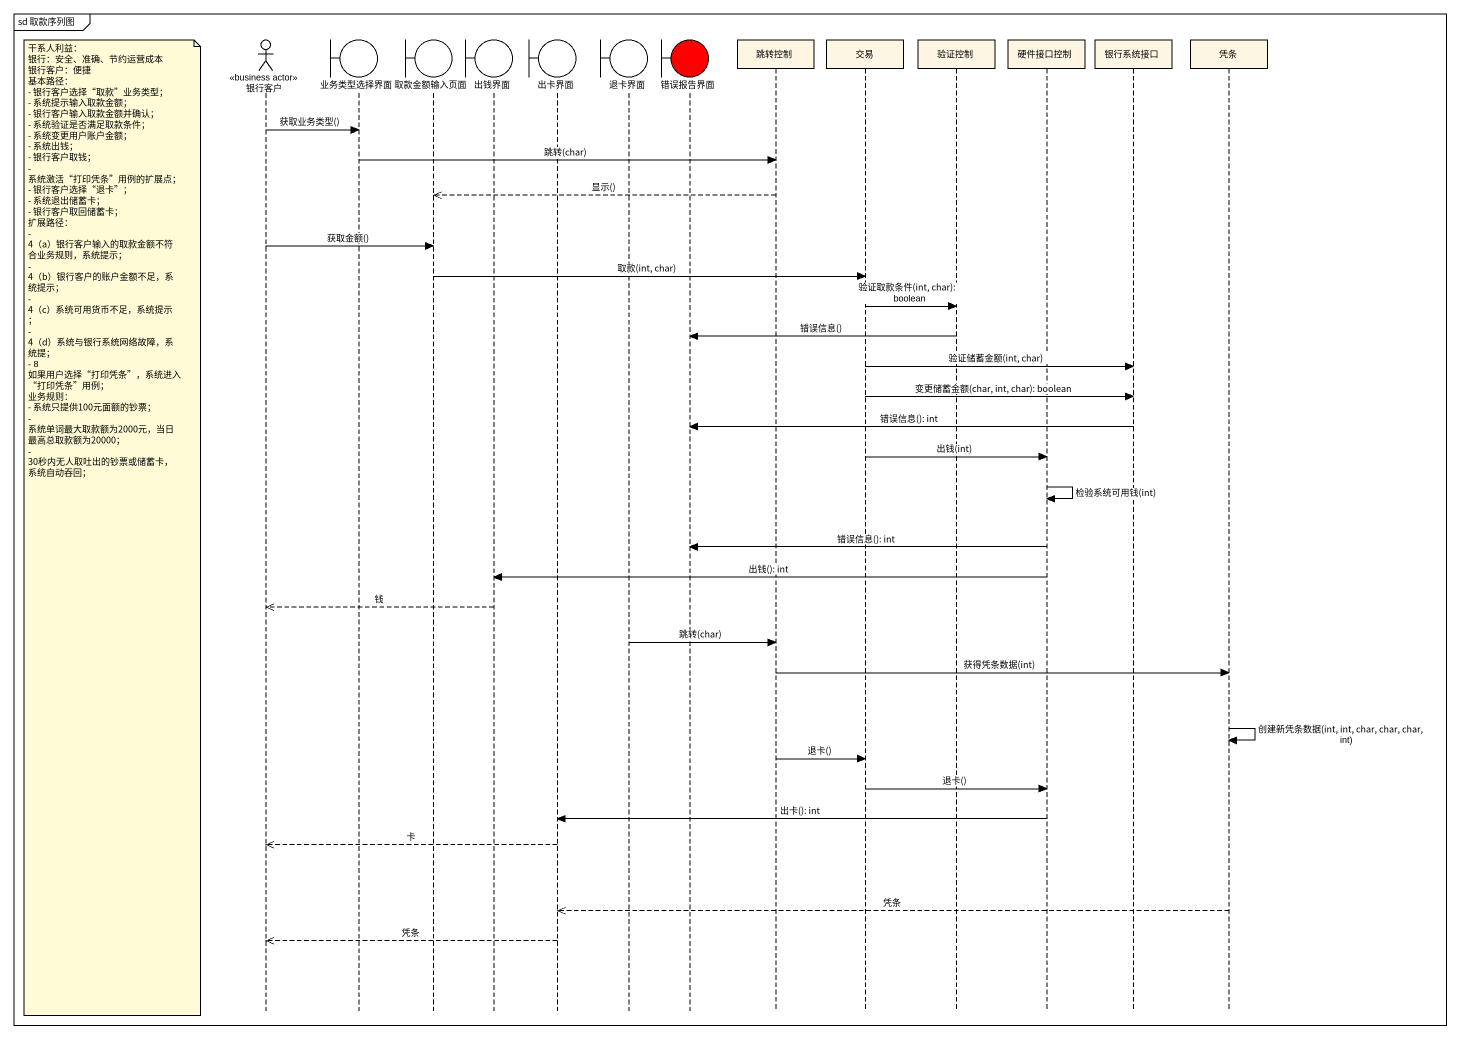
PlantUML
@startuml
mainframe sd 取款序列图
hide footbox
actor 银行客户 <<business actor>>
boundary 业务类型选择界面
boundary 取款金额输入页面
boundary 出钱界面
boundary 出卡界面
boundary 退卡界面
boundary 错误报告界面 #FF0000
participant 跳转控制
participant 交易
participant 验证控制
participant 硬件接口控制
participant 银行系统接口
participant 凭条

银行客户 -> 业务类型选择界面 : 获取业务类型()
业务类型选择界面 -> 跳转控制 : 跳转(char)
跳转控制 -->> 取款金额输入页面 : 显示()
银行客户 -> 取款金额输入页面 : 获取金额()
取款金额输入页面 -> 交易 : 取款(int, char)
交易 -> 验证控制 : 验证取款条件(int, char): boolean
验证控制 -> 错误报告界面 : 错误信息()
交易 -> 银行系统接口 : 验证储蓄金额(int, char)
交易 -> 银行系统接口 : 变更储蓄金额(char, int, char): boolean
银行系统接口 -> 错误报告界面 : 错误信息(): int
交易 -> 硬件接口控制 : 出钱(int)
硬件接口控制 -> 硬件接口控制 : 检验系统可用钱(int)
note left of 银行客户
  干系人利益：
  银行：安全、准确、节约运营成本
  银行客户：便捷
  基本路径：
  - 银行客户选择“取款”业务类型；
  - 系统提示输入取款金额；
  - 银行客户输入取款金额并确认；
  - 系统验证是否满足取款条件；
  - 系统变更用户账户金额；
  - 系统出钱；
  - 银行客户取钱；
  - 系统激活“打印凭条”用例的扩展点；
  - 银行客户选择“退卡”；
  - 系统退出储蓄卡；
  - 银行客户取回储蓄卡；
  扩展路径：
  - 4（a）银行客户输入的取款金额不符合业务规则，系统提示；
  - 4（b）银行客户的账户金额不足，系统提示；
  - 4（c）系统可用货币不足，系统提示；
  - 4（d）系统与银行系统网络故障，系统提；
  - 8 如果用户选择“打印凭条”，系统进入“打印凭条”用例；
  业务规则：
  - 系统只提供100元面额的钞票；
  - 系统单词最大取款额为2000元，当日最高总取款额为20000；
  - 30秒内无人取吐出的钞票或储蓄卡，系统自动吞回；
end note
硬件接口控制 -> 错误报告界面 : 错误信息(): int
硬件接口控制 -> 出钱界面 : 出钱(): int
出钱界面 -->> 银行客户 : 钱
退卡界面 -> 跳转控制 : 跳转(char)
跳转控制 -> 凭条 : 获得凭条数据(int)
凭条 -> 凭条 : 创建新凭条数据(int, int, char, char, char, int)
跳转控制 -> 交易 : 退卡()
交易 -> 硬件接口控制 : 退卡()
硬件接口控制 -> 出卡界面 : 出卡(): int
出卡界面 -->> 银行客户 : 卡
凭条 -->> 出卡界面 : 凭条
出卡界面 -->> 银行客户 : 凭条
@enduml
